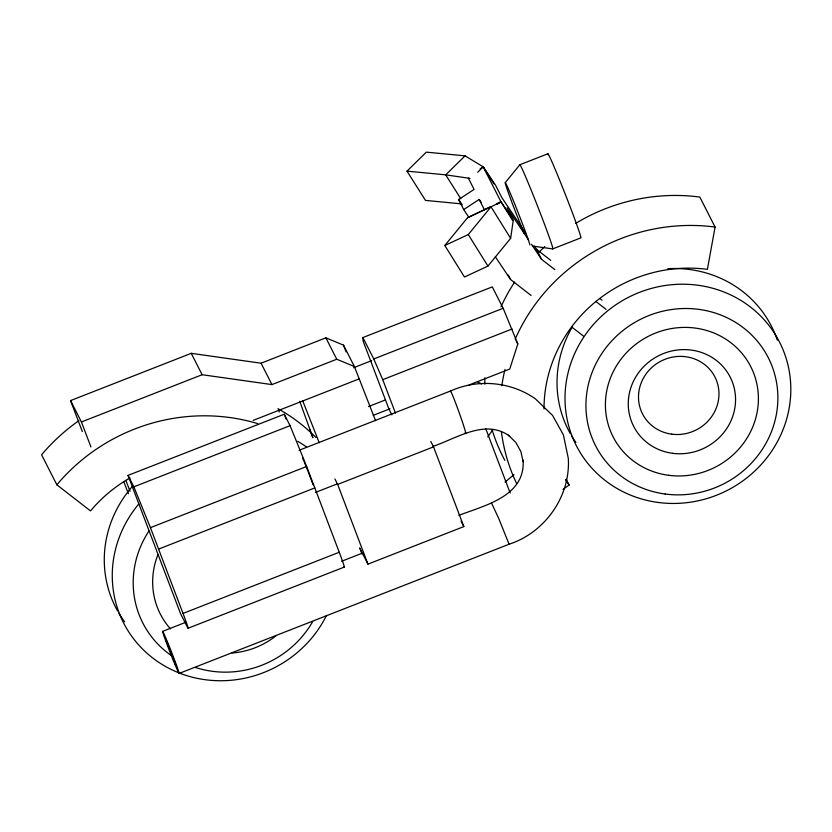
<?xml version="1.0" encoding="UTF-8"?>
<svg xmlns="http://www.w3.org/2000/svg" width="832" height="832" viewBox="0 0 832 832"><rect width="100%" height="100%" fill="white"/><g stroke="black" fill="none" stroke-linecap="round" stroke-linejoin="round"><path stroke-width="1.25" d="M523.089 460.002C525.678 496.236 484.879 505.326 458.848 515.372M490.963 206.471L467.511 217.745L444.818 245.502L464.464 277.014L487.937 266.084L510.64 238.326L513.126 221.25L500.999 201.802L483.215 166.847L465.067 155.854L426.358 152.142L406.983 171.132L425.495 200.408L461.625 203.871M575.713 223.382A184.902 175.854 -27 0 1 699.826 197.059L715.073 227.053L707.408 269.35A140.504 133.63 -27 0 0 544.024 409.011M391.872 414.846L388.981 409.167L363.106 341.058L362.887 337.553L492.274 286.894L503.162 308.287L517.816 343.959L509.756 369.034L469.134 384.946M487.802 436.852L492.742 429.863M505.294 182.572L519.896 164.726L547.966 153.743M444.818 245.502L468.291 234.572L490.994 206.814L500.999 201.802L513.406 220.314L507.062 207.854L528.601 240.001M465.067 155.854L445.692 174.845L406.983 171.132M477.703 172.255L483.215 166.847L495.622 185.359L501.966 197.818L525.647 233.189M505.034 482.071L513.968 474.698M562.942 489.434L569.119 485.004L566.186 479.242M480.126 168.865L483.215 166.847L493.969 183.851M468.749 217.11L463.705 209.57L458.598 199.545L474.084 189.426L468.322 178.1M463.705 209.57L479.18 199.451L481.25 202.54M496.87 204.495L500.999 201.802L496.538 203.882M467.511 217.745L490.994 206.814L510.64 238.326M82.316 431.548L70.554 400.587L191.246 353.33L261.071 363.21L325.863 337.834L343.512 345.145L354.39 366.538L375.575 420.711M70.554 400.587L81.432 421.98L202.124 374.722L271.95 384.602L336.752 359.237L354.39 366.538M532.428 246.064L552.708 248.903L580.767 237.91A45.23 1.425 68.6 0 0 564.366 191.942A45.23 1.425 68.6 0 0 547.966 154.752M362.887 337.553L373.766 358.946L503.162 308.287M353.579 367.734L371.602 360.682M253.167 420.389L359.091 378.914M128.024 475.394L133.848 486.834L150.436 527.654L183.019 613.434A22.63 0.718 68.6 0 1 187.491 627.328L180.565 613.704L128.024 475.394L284.253 414.222L290.077 425.662L306.665 466.482L339.248 552.25A22.63 0.718 68.6 0 1 344.074 566.79M373.766 358.946L382.741 379.652L512.127 328.983M133.848 486.834L290.077 425.662M368.493 406.557L385.268 399.984M373.204 415.345L389.99 408.772M299.031 450.32L450.455 391.03C477.766 378.654 510.619 381.576 535.246 398.705L552.552 415.397L563.399 434.876L568.308 458.411C570.648 496.34 544.981 532.563 509.07 544.232L179.078 673.452A22.63 0.718 68.6 0 1 165.828 641.17A22.63 0.718 68.6 0 1 167.71 642.574A22.63 0.718 68.6 0 1 179.078 673.452M150.436 527.654L306.665 466.482M158.579 549.099L314.808 487.926M315.432 492.43L337.074 483.954M433.233 446.306C456.893 438.256 485.41 418.475 509.673 436.166L508.373 435.157L515.83 442.458L520.874 451.526L523.141 461.698M334.911 478.982L337.667 484.411L433.545 446.867L463.83 526.594L367.952 564.138L359.674 547.872L361.972 553.904M183.019 613.434L339.248 552.25M162.666 631.342L185.64 622.346M341.578 561.288L363.345 552.76M188.053 628.254L344.282 567.081M469.986 178.381L445.692 174.845L460.772 198.692M477.391 381.732L481.603 383.978M534.269 246.043L536.422 249.257L550.763 260.385M599.945 298.553L601.994 300.144M531.471 244.286L541.518 259.293L554.84 269.62M595.826 301.423L606.07 309.379M495.425 256.922L510.567 279.521L531.097 295.454M572.156 327.319L583.45 336.076M78.915 420.67A184.902 175.854 -27 0 0 41.6 454.813L56.857 484.806L90.501 510.91A140.504 133.63 -27 0 1 130.083 477.87M458.598 199.545L462.207 204.922M468.291 234.572L487.937 266.084M508.529 543.296L509.07 544.232L498.898 518.866L491.546 503.069M536.422 249.257L541.518 259.293M479.18 199.451L484.37 209.654M508.3 275.059L510.567 279.521M516.09 340.558L517.816 343.959M430.789 441.438L433.545 446.867M461.074 521.175L463.83 526.594M325.863 337.834L336.752 359.237M261.071 363.21L271.95 384.602M191.246 353.33L202.124 374.722M302.765 400.972L319.249 442.77M485.753 428.698L510.162 492.96M382.741 379.652L395.45 413.109M343.512 345.145L346.081 351.894M337.667 484.411L367.952 564.138M309.764 429.551L312.842 437.653M284.253 414.222L286.094 419.068M278.418 409.51L279.344 411.934M125.871 480.386L130.021 491.306M123.791 481.624L128.398 493.761M81.432 421.98L90.938 446.982M299.749 401.336L312.842 437.601M450.393 391.56A22.63 0.915 70.2 0 1 459.316 413.057A22.63 0.915 70.2 0 1 465.109 432.671M302.63 458.099A22.63 0.718 68.6 0 1 303.576 460.356M304.065 461.552A22.63 0.718 68.6 0 1 306.155 466.71M306.582 467.782A22.63 0.718 68.6 0 1 307.882 471.089M308.318 472.181A22.63 0.718 68.6 0 1 310.398 477.61M310.794 478.65A22.63 0.718 68.6 0 1 313.082 484.838M277.971 408.678A184.902 175.854 -27 0 1 315.921 437.445M56.857 484.806A184.902 175.854 -27 0 1 257.754 423.623M297.742 441.293A184.902 175.854 -27 0 1 306.488 446.898M519.896 164.726A45.23 1.425 68.6 0 1 538.47 208.437A45.23 1.425 68.6 0 1 552.708 248.903M524.264 233.511A33.925 1.071 68.6 0 1 506.272 186.638A33.925 1.071 68.6 0 1 514.207 202.748A33.925 1.071 68.6 0 1 529.901 244.951M516.589 483.465A184.902 175.854 -27 0 1 501.446 432.058M501.842 385.684A184.902 175.854 -27 0 1 504.962 369.429M515.174 339.165A184.902 175.854 -27 0 1 715.073 227.053M569.119 485.004A140.504 133.63 -27 0 1 565.417 479.731M504.816 460.346A184.902 175.854 -27 0 1 492.097 429.728M484.858 384.186A184.902 175.854 -27 0 1 484.838 377.707M500.958 306.852A184.902 175.854 -27 0 1 514.623 282.1M539.126 252.023A184.902 175.854 -27 0 1 544.794 246.584M124.644 621.816A114.036 108.451 -27 0 1 118.924 613.236M117.624 611A114.036 108.451 -27 0 1 132.413 486.408M326.362 615.732A114.036 108.451 -27 0 1 163.363 665.215A114.036 108.451 -27 0 1 138.736 504.046M312.676 621.577A96.928 92.186 -27 0 1 195.458 667.472M171.538 655.689A96.928 92.186 -27 0 1 148.949 531.014M276.006 635.804A77.262 73.486 -27 0 1 232.045 653.016M170.508 628.93A77.262 73.486 -27 0 1 157.893 554.798M667.836 268.705A114.036 108.451 -27 0 1 777.358 340.194M575.879 442.458A114.036 108.451 -27 0 1 571.667 435.958M570.367 433.711A114.036 108.451 -27 0 1 572.395 326.789M165.807 639.402L175.937 665.392L165.807 639.402M658.216 502.466A114.036 108.451 -27 0 0 784.046 352.279A114.036 108.451 -27 0 0 591.479 326.768A114.036 108.451 -27 0 0 658.216 502.466M665.163 494.021A96.928 92.186 -27 0 0 772.117 366.361A96.928 92.186 -27 0 0 608.431 344.677A96.928 92.186 -27 0 0 665.163 494.021M668.564 475.29A77.262 73.486 -27 0 0 753.813 373.526A77.262 73.486 -27 0 0 623.334 356.242A77.262 73.486 -27 0 0 668.564 475.29M672.547 453.305A54.184 51.532 -27 0 0 732.337 381.94A54.184 51.532 -27 0 0 640.838 369.824A54.184 51.532 -27 0 0 672.547 453.305M671.715 434.169A40.633 38.646 -27 0 0 716.56 380.65A40.633 38.646 -27 0 0 647.93 371.55A40.633 38.646 -27 0 0 671.715 434.169"/></g></svg>
